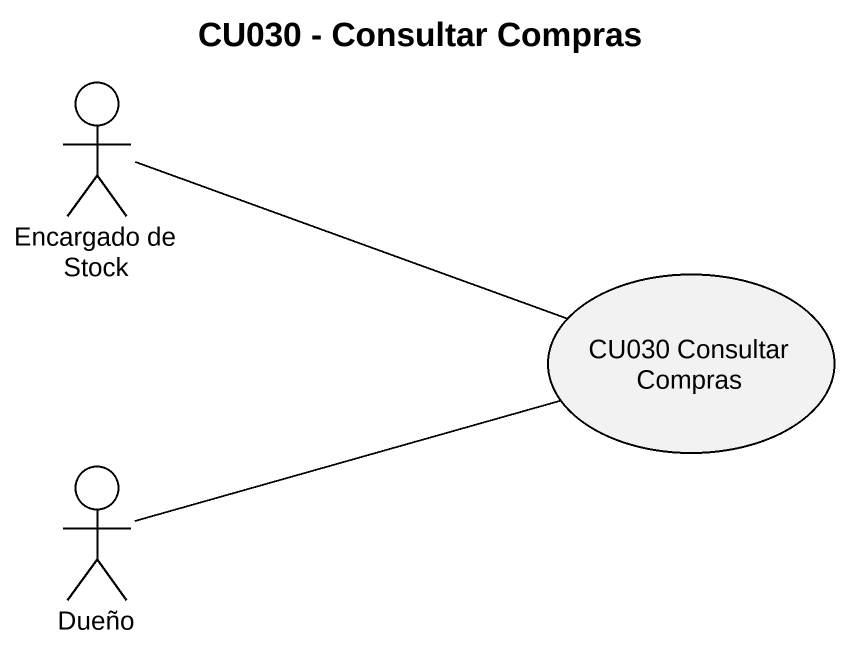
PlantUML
@startuml
title CU030 - Consultar Compras
actor "Encargado de Stock" as Encargado_de_Stock
usecase "CU030 Consultar Compras" as CU030_Consultar_Compras
actor Dueño
Encargado_de_Stock -right- CU030_Consultar_Compras
Dueño -right- CU030_Consultar_Compras
@enduml
